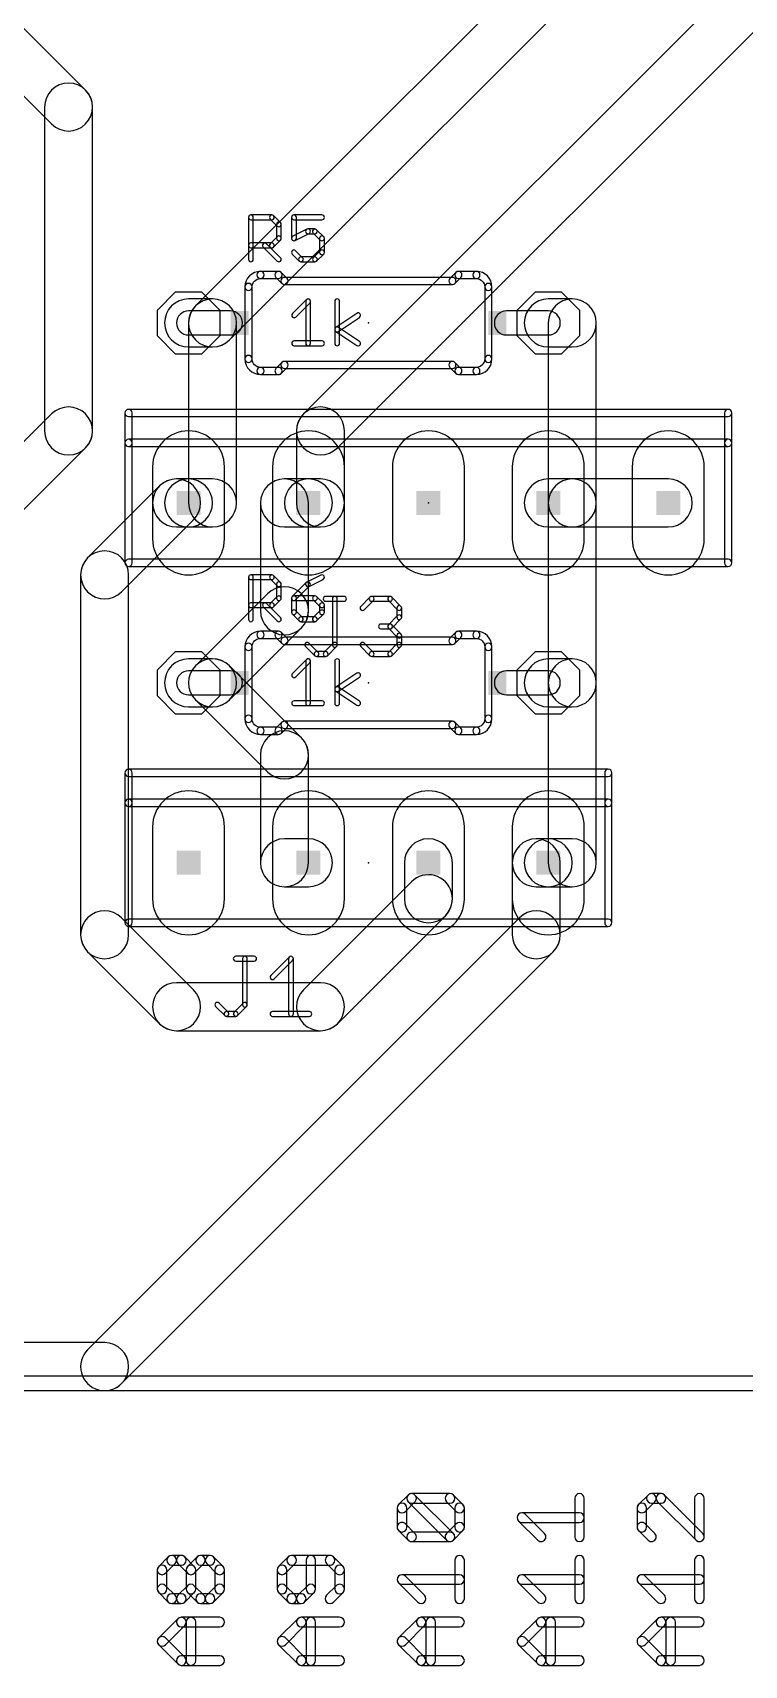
# Model space of a CAD drawing. Extents: x -5 to 106, y -6 to 80.
# Drawn here: x 71.63 to 86.7, y 24.92 to 59.49 of the extents above; entities that cross this region are included whole.
import ezdxf

# ---------------------------------------------------------------- set-up
doc = ezdxf.new("R2010")
doc.units = 0
for name, color, linetype in [('16', 174, 'CONTINUOUS'), ('17', 94, 'CONTINUOUS'), ('21', 250, 'CONTINUOUS'), ('23', 178, 'CONTINUOUS'), ('25', 250, 'CONTINUOUS'), ('27', 250, 'CONTINUOUS'), ('51', 250, 'CONTINUOUS')]:
    doc.layers.add(name, color=color, linetype=linetype)

# ---------------------------------------------------------------- blocks, each defined once
blk = doc.blocks.new('RECT')
blk.add_solid([(-0.5, -0.5), (0.5, -0.5), (-0.5, 0.5), (0.5, 0.5)])
blk = doc.blocks.new('LONGP100')
blk.add_lwpolyline([(-0.5, -0.5), (0.5, -0.5, 1), (0.5, 0.5), (-0.5, 0.5, 1)], format="xyb", close=True)
blk = doc.blocks.new('OCTAGONP')
blk.add_lwpolyline([(-0.5, -0.2071), (-0.5, 0.2071), (-0.2071, 0.5), (0.2071, 0.5), (0.5, 0.2071), (0.5, -0.2071), (0.2071, -0.5), (-0.2071, -0.5)], close=True)

msp = doc.modelspace()

# ---------------------------------------------------------------- linework, layer by layer
at = {"layer": '16'}
for points in [[(72.7492, 58.2712), (60.5572, 70.4632, 1), (59.8388, 69.7448), (72.0308, 57.5528, 1)], [(75.7972, 52.9808), (84.9412, 62.1248, 1), (84.2228, 62.8432), (75.0788, 53.6992, 1)], [(78.0832, 50.6948), (87.9892, 60.6008, 1), (87.2708, 61.3192), (77.3648, 51.4132, 1)], [(72.898, 51.054), (72.898, 57.912, 1), (71.882, 57.912), (71.882, 51.054, 1)], [(75.438, 53.848), (74.93, 53.848, 1), (74.93, 52.832), (75.438, 52.832, 1)], [(75.946, 49.53), (75.946, 53.34, 1), (74.93, 53.34), (74.93, 49.53, 1)], [(83.058, 53.848), (82.55, 53.848, 1), (82.55, 52.832), (83.058, 52.832, 1)], [(83.566, 49.53), (83.566, 53.34, 1), (82.55, 53.34), (82.55, 49.53, 1)], [(62.8432, 40.7888), (72.7492, 50.6948, 1), (72.0308, 51.4132), (62.1248, 41.5072, 1)], [(78.232, 49.53), (78.232, 51.054, 1), (77.216, 51.054), (77.216, 49.53, 1)], [(74.3168, 49.8892), (72.7928, 48.3652, 1), (73.5112, 47.6468), (75.0352, 49.1708, 1)], [(74.676, 49.022), (74.93, 49.022, 1), (74.93, 50.038), (74.676, 50.038, 1)], [(75.438, 50.038), (74.93, 50.038, 1), (74.93, 49.022), (75.438, 49.022, 1)], [(76.454, 49.53), (76.454, 47.244, 1), (77.47, 47.244), (77.47, 49.53, 1)], [(76.962, 49.022), (77.47, 49.022, 1), (77.47, 50.038), (76.962, 50.038, 1)], [(77.724, 50.038), (77.47, 50.038, 1), (77.47, 49.022), (77.724, 49.022, 1)], [(83.058, 50.038), (82.55, 50.038, 1), (82.55, 49.022), (83.058, 49.022, 1)], [(82.55, 49.53), (82.55, 45.72, 1), (83.566, 45.72), (83.566, 49.53, 1)], [(83.058, 49.022), (85.09, 49.022, 1), (85.09, 50.038), (83.058, 50.038, 1)], [(72.644, 48.006), (72.644, 40.386, 1), (73.66, 40.386), (73.66, 48.006, 1)], [(76.6028, 47.6032), (75.0788, 46.0792, 1), (75.7972, 45.3608), (77.3212, 46.8848, 1)], [(75.438, 46.228), (74.93, 46.228, 1), (74.93, 45.212), (75.438, 45.212, 1)], [(75.0788, 45.3608), (76.6028, 43.8368, 1), (77.3212, 44.5552), (75.7972, 46.0792, 1)], [(83.058, 46.228), (82.55, 46.228, 1), (82.55, 45.212), (83.058, 45.212, 1)], [(82.55, 45.72), (82.55, 41.91, 1), (83.566, 41.91), (83.566, 45.72, 1)], [(76.454, 44.196), (76.454, 41.91, 1), (77.47, 41.91), (77.47, 44.196, 1)], [(76.962, 41.402), (77.47, 41.402, 1), (77.47, 42.418), (76.962, 42.418, 1)], [(80.518, 41.148), (80.518, 41.91, 1), (79.502, 41.91), (79.502, 41.148, 1)], [(82.804, 40.386), (82.804, 41.91, 1), (81.788, 41.91), (81.788, 40.386, 1)], [(82.296, 41.402), (82.55, 41.402, 1), (82.55, 42.418), (82.296, 42.418, 1)], [(83.058, 42.418), (82.55, 42.418, 1), (82.55, 41.402), (83.058, 41.402, 1)], [(78.0832, 38.5028), (80.3692, 40.7888, 1), (79.6508, 41.5072), (77.3648, 39.2212, 1)], [(73.5112, 30.8828), (82.6552, 40.0268, 1), (81.9368, 40.7452), (72.7928, 31.6012, 1)], [(72.7928, 40.0268), (74.3168, 38.5028, 1), (75.0352, 39.2212), (73.5112, 40.7452, 1)], [(74.676, 38.354), (77.724, 38.354, 1), (77.724, 39.37), (74.676, 39.37, 1)], [(57.15, 30.734), (73.152, 30.734, 1), (73.152, 31.75), (57.15, 31.75, 1)]]:
    msp.add_lwpolyline(points, format="xyb", close=True, dxfattribs=at)
at = {"layer": '21'}
for points in [[(76.454, 54.2798, 1), (76.454, 54.4322, 0.4142), (76.1238, 54.102, 1), (76.2762, 54.102, -0.4142)], [(76.454, 54.2798), (76.835, 54.2798, 1), (76.835, 54.4322), (76.454, 54.4322, 1)], [(77.0159, 54.2829), (76.8889, 54.4099, 1), (76.7811, 54.3021), (76.9081, 54.1751, 1)], [(80.518, 54.3052), (76.962, 54.3052, 1), (76.962, 54.1528), (80.518, 54.1528, 1)], [(80.5719, 54.1751), (80.6989, 54.3021, 1), (80.5911, 54.4099), (80.4641, 54.2829, 1)], [(81.026, 54.4322), (80.645, 54.4322, 1), (80.645, 54.2798), (81.026, 54.2798, 1)], [(81.2038, 54.102, 1), (81.3562, 54.102, 0.4142), (81.026, 54.4322, 1), (81.026, 54.2798, -0.4142)], [(76.2762, 52.578), (76.2762, 54.102, 1), (76.1238, 54.102), (76.1238, 52.578, 1)], [(81.3562, 52.578), (81.3562, 54.102, 1), (81.2038, 54.102), (81.2038, 52.578, 1)], [(76.2762, 52.578, 1), (76.1238, 52.578, 0.4142), (76.454, 52.2478, 1), (76.454, 52.4002, -0.4142)], [(81.026, 52.4002, 1), (81.026, 52.2478, 0.4142), (81.3562, 52.578, 1), (81.2038, 52.578, -0.4142)], [(76.454, 52.2478), (76.835, 52.2478, 1), (76.835, 52.4002), (76.454, 52.4002, 1)], [(76.9081, 52.5049), (76.7811, 52.3779, 1), (76.8889, 52.2701), (77.0159, 52.3971, 1)], [(80.518, 52.5272), (76.962, 52.5272, 1), (76.962, 52.3748), (80.518, 52.3748, 1)], [(80.4641, 52.3971), (80.5911, 52.2701, 1), (80.6989, 52.3779), (80.5719, 52.5049, 1)], [(81.026, 52.4002), (80.645, 52.4002, 1), (80.645, 52.2478), (81.026, 52.2478, 1)], [(73.7362, 50.8), (73.7362, 51.435, 1), (73.5838, 51.435), (73.5838, 50.8, 1)], [(86.36, 51.5112), (73.66, 51.5112, 1), (73.66, 51.3588), (86.36, 51.3588, 1)], [(86.2838, 51.435), (86.2838, 50.8, 1), (86.4362, 50.8), (86.4362, 51.435, 1)], [(73.7362, 48.26), (73.7362, 50.8, 1), (73.5838, 50.8), (73.5838, 48.26, 1)], [(86.36, 50.8762), (73.66, 50.8762, 1), (73.66, 50.7238), (86.36, 50.7238, 1)], [(86.2838, 50.8), (86.2838, 48.26, 1), (86.4362, 48.26), (86.4362, 50.8, 1)], [(73.66, 48.1838), (86.36, 48.1838, 1), (86.36, 48.3362), (73.66, 48.3362, 1)], [(76.454, 46.6598, 1), (76.454, 46.8122, 0.4142), (76.1238, 46.482, 1), (76.2762, 46.482, -0.4142)], [(76.454, 46.6598), (76.835, 46.6598, 1), (76.835, 46.8122), (76.454, 46.8122, 1)], [(77.0159, 46.6629), (76.8889, 46.7899, 1), (76.7811, 46.6821), (76.9081, 46.5551, 1)], [(80.518, 46.6852), (76.962, 46.6852, 1), (76.962, 46.5328), (80.518, 46.5328, 1)], [(80.5719, 46.5551), (80.6989, 46.6821, 1), (80.5911, 46.7899), (80.4641, 46.6629, 1)], [(81.026, 46.8122), (80.645, 46.8122, 1), (80.645, 46.6598), (81.026, 46.6598, 1)], [(81.2038, 46.482, 1), (81.3562, 46.482, 0.4142), (81.026, 46.8122, 1), (81.026, 46.6598, -0.4142)], [(76.2762, 44.958), (76.2762, 46.482, 1), (76.1238, 46.482), (76.1238, 44.958, 1)], [(81.3562, 44.958), (81.3562, 46.482, 1), (81.2038, 46.482), (81.2038, 44.958, 1)], [(76.2762, 44.958, 1), (76.1238, 44.958, 0.4142), (76.454, 44.6278, 1), (76.454, 44.7802, -0.4142)], [(81.026, 44.7802, 1), (81.026, 44.6278, 0.4142), (81.3562, 44.958, 1), (81.2038, 44.958, -0.4142)], [(76.454, 44.6278), (76.835, 44.6278, 1), (76.835, 44.7802), (76.454, 44.7802, 1)], [(76.9081, 44.8849), (76.7811, 44.7579, 1), (76.8889, 44.6501), (77.0159, 44.7771, 1)], [(80.518, 44.9072), (76.962, 44.9072, 1), (76.962, 44.7548), (80.518, 44.7548, 1)], [(80.4641, 44.7771), (80.5911, 44.6501, 1), (80.6989, 44.7579), (80.5719, 44.8849, 1)], [(81.026, 44.7802), (80.645, 44.7802, 1), (80.645, 44.6278), (81.026, 44.6278, 1)], [(73.7362, 43.18), (73.7362, 43.815, 1), (73.5838, 43.815), (73.5838, 43.18, 1)], [(83.82, 43.8912), (73.66, 43.8912, 1), (73.66, 43.7388), (83.82, 43.7388, 1)], [(83.7438, 43.815), (83.7438, 43.18, 1), (83.8962, 43.18), (83.8962, 43.815, 1)], [(73.7362, 40.64), (73.7362, 43.18, 1), (73.5838, 43.18), (73.5838, 40.64, 1)], [(83.82, 43.2562), (73.66, 43.2562, 1), (73.66, 43.1038), (83.82, 43.1038, 1)], [(83.7438, 43.18), (83.7438, 40.64, 1), (83.8962, 40.64), (83.8962, 43.18, 1)], [(73.66, 40.5638), (83.82, 40.5638, 1), (83.82, 40.7162), (73.66, 40.7162, 1)], [(87.503, 31.0388), (51.181, 31.0388, 1), (51.181, 30.734), (87.503, 30.734, 1)], [(79.522, 28.1767), (79.7254, 28.3801, 1), (79.5817, 28.5238), (79.3783, 28.3204, 1)], [(79.5518, 27.8418), (79.5518, 28.2486, 1), (79.3486, 28.2486), (79.3486, 27.8418, 1)], [(80.5389, 27.7103), (79.7254, 28.5238, 1), (79.5817, 28.3801), (80.3952, 27.5666, 1)], [(79.6535, 28.3503), (80.467, 28.3503, 1), (80.467, 28.5535), (79.6535, 28.5535, 1)], [(80.3952, 28.3801), (80.5986, 28.1767, 1), (80.7422, 28.3204), (80.5389, 28.5238, 1)], [(80.5688, 28.2486), (80.5688, 27.8418, 1), (80.772, 27.8418), (80.772, 28.2486, 1)], [(83.312, 27.6385), (83.312, 28.4519, 1), (83.1088, 28.4519), (83.1088, 27.6385, 1)], [(84.6617, 28.5238), (84.4583, 28.3204, 1), (84.602, 28.1767), (84.8054, 28.3801, 1)], [(84.4286, 28.2486), (84.4286, 27.8418, 1), (84.6318, 27.8418), (84.6318, 28.2486, 1)], [(84.9369, 28.5535), (84.7335, 28.5535, 1), (84.7335, 28.3503), (84.9369, 28.3503, 1)], [(85.8222, 27.7103), (85.0087, 28.5238, 1), (84.8651, 28.3801), (85.6786, 27.5666, 1)], [(85.6488, 28.4519), (85.6488, 27.6385, 1), (85.852, 27.6385), (85.852, 28.4519, 1)], [(82.4687, 27.7103), (82.062, 28.117, 1), (81.9183, 27.9734), (82.3251, 27.5666, 1)], [(81.9902, 27.9436), (83.2104, 27.9436, 1), (83.2104, 28.1468), (81.9902, 28.1468, 1)], [(79.7254, 27.7103), (79.522, 27.9137, 1), (79.3783, 27.77), (79.5817, 27.5666, 1)], [(80.467, 27.7401), (79.6535, 27.7401, 1), (79.6535, 27.5369), (80.467, 27.5369, 1)], [(80.5986, 27.9137), (80.3952, 27.7103, 1), (80.5389, 27.5666), (80.7422, 27.77, 1)], [(84.4583, 27.77), (84.6617, 27.5666, 1), (84.8054, 27.7103), (84.602, 27.9137, 1)], [(74.442, 26.867), (74.6454, 27.0704, 1), (74.5017, 27.2141), (74.2983, 27.0107, 1)], [(74.4718, 26.5321), (74.4718, 26.9388, 1), (74.2686, 26.9388), (74.2686, 26.5321, 1)], [(74.5735, 27.0406), (74.7769, 27.0406, 1), (74.7769, 27.2438), (74.5735, 27.2438, 1)], [(74.7051, 27.0704), (74.9084, 26.867, 1), (75.0521, 27.0107), (74.8487, 27.2141, 1)], [(75.0521, 26.867), (75.2555, 27.0704, 1), (75.1118, 27.2141), (74.9084, 27.0107, 1)], [(75.0819, 26.5321), (75.0819, 26.9388, 1), (74.8787, 26.9388), (74.8787, 26.5321, 1)], [(75.1837, 27.0406), (75.387, 27.0406, 1), (75.387, 27.2438), (75.1837, 27.2438, 1)], [(75.3152, 27.0704), (75.5186, 26.867, 1), (75.6622, 27.0107), (75.4589, 27.2141, 1)], [(75.4888, 26.9388), (75.4888, 26.5321, 1), (75.692, 26.5321), (75.692, 26.9388, 1)], [(77.0417, 27.2141), (76.8383, 27.0107, 1), (76.982, 26.867), (77.1854, 27.0704, 1)], [(76.8086, 26.9388), (76.8086, 26.5321, 1), (77.0118, 26.5321), (77.0118, 26.9388, 1)], [(77.927, 27.2438), (77.1135, 27.2438, 1), (77.1135, 27.0406), (77.927, 27.0406, 1)], [(77.6219, 26.5321), (77.6219, 27.1422, 1), (77.4187, 27.1422), (77.4187, 26.5321, 1)], [(78.2022, 27.0107), (77.9989, 27.2141, 1), (77.8552, 27.0704), (78.0586, 26.867, 1)], [(78.232, 26.5321), (78.232, 26.9388, 1), (78.0288, 26.9388), (78.0288, 26.5321, 1)], [(80.772, 26.3287), (80.772, 27.1422, 1), (80.5688, 27.1422), (80.5688, 26.3287, 1)], [(83.312, 26.3287), (83.312, 27.1422, 1), (83.1088, 27.1422), (83.1088, 26.3287, 1)], [(85.852, 26.3287), (85.852, 27.1422, 1), (85.6488, 27.1422), (85.6488, 26.3287, 1)], [(74.6454, 26.4006), (74.442, 26.6039, 1), (74.2983, 26.4603), (74.5017, 26.2569, 1)], [(74.9084, 26.6039), (74.7051, 26.4006, 1), (74.8487, 26.2569), (75.0521, 26.4603, 1)], [(75.2555, 26.4006), (75.0521, 26.6039, 1), (74.9084, 26.4603), (75.1118, 26.2569, 1)], [(75.5186, 26.6039), (75.3152, 26.4006, 1), (75.4589, 26.2569), (75.6622, 26.4603, 1)], [(76.8383, 26.4603), (77.0417, 26.2569, 1), (77.1854, 26.4006), (76.982, 26.6039, 1)], [(77.3887, 26.2569), (77.5921, 26.4603, 1), (77.4484, 26.6039), (77.2451, 26.4006, 1)], [(77.9989, 26.2569), (78.2022, 26.4603, 1), (78.0586, 26.6039), (77.8552, 26.4006, 1)], [(79.9287, 26.4006), (79.522, 26.8073, 1), (79.3783, 26.6636), (79.7851, 26.2569, 1)], [(79.4502, 26.6339), (80.6704, 26.6339, 1), (80.6704, 26.8371), (79.4502, 26.8371, 1)], [(82.4687, 26.4006), (82.062, 26.8073, 1), (81.9183, 26.6636), (82.3251, 26.2569, 1)], [(81.9902, 26.6339), (83.2104, 26.6339, 1), (83.2104, 26.8371), (81.9902, 26.8371, 1)], [(85.0087, 26.4006), (84.602, 26.8073, 1), (84.4583, 26.6636), (84.8651, 26.2569, 1)], [(84.5302, 26.6339), (85.7504, 26.6339, 1), (85.7504, 26.8371), (84.5302, 26.8371, 1)], [(74.7769, 26.4303), (74.5735, 26.4303, 1), (74.5735, 26.2271), (74.7769, 26.2271, 1)], [(75.387, 26.4303), (75.1837, 26.4303, 1), (75.1837, 26.2271), (75.387, 26.2271, 1)], [(77.1135, 26.2271), (77.3169, 26.2271, 1), (77.3169, 26.4303), (77.1135, 26.4303, 1)], [(74.442, 25.3539), (74.8487, 25.7607, 1), (74.7051, 25.9043), (74.2983, 25.4976, 1)], [(74.7769, 25.7309), (75.5904, 25.7309, 1), (75.5904, 25.9341), (74.7769, 25.9341, 1)], [(75.0819, 25.019), (75.0819, 25.8325, 1), (74.8787, 25.8325), (74.8787, 25.019, 1)], [(76.982, 25.3539), (77.3887, 25.7607, 1), (77.2451, 25.9043), (76.8383, 25.4976, 1)], [(77.3169, 25.7309), (78.1304, 25.7309, 1), (78.1304, 25.9341), (77.3169, 25.9341, 1)], [(77.6219, 25.019), (77.6219, 25.8325, 1), (77.4187, 25.8325), (77.4187, 25.019, 1)], [(79.522, 25.3539), (79.9287, 25.7607, 1), (79.7851, 25.9043), (79.3783, 25.4976, 1)], [(79.8569, 25.7309), (80.6704, 25.7309, 1), (80.6704, 25.9341), (79.8569, 25.9341, 1)], [(80.1619, 25.019), (80.1619, 25.8325, 1), (79.9587, 25.8325), (79.9587, 25.019, 1)], [(82.062, 25.3539), (82.4687, 25.7607, 1), (82.3251, 25.9043), (81.9183, 25.4976, 1)], [(82.3969, 25.7309), (83.2104, 25.7309, 1), (83.2104, 25.9341), (82.3969, 25.9341, 1)], [(82.7019, 25.019), (82.7019, 25.8325, 1), (82.4987, 25.8325), (82.4987, 25.019, 1)], [(84.602, 25.3539), (85.0087, 25.7607, 1), (84.8651, 25.9043), (84.4583, 25.4976, 1)], [(84.9369, 25.7309), (85.7504, 25.7309, 1), (85.7504, 25.9341), (84.9369, 25.9341, 1)], [(85.2419, 25.019), (85.2419, 25.8325, 1), (85.0387, 25.8325), (85.0387, 25.019, 1)], [(74.8487, 25.0908), (74.442, 25.4976, 1), (74.2983, 25.3539), (74.7051, 24.9472, 1)], [(77.3887, 25.0908), (76.982, 25.4976, 1), (76.8383, 25.3539), (77.2451, 24.9472, 1)], [(79.9287, 25.0908), (79.522, 25.4976, 1), (79.3783, 25.3539), (79.7851, 24.9472, 1)], [(82.4687, 25.0908), (82.062, 25.4976, 1), (81.9183, 25.3539), (82.3251, 24.9472, 1)], [(85.0087, 25.0908), (84.602, 25.4976, 1), (84.4583, 25.3539), (84.8651, 24.9472, 1)], [(75.5904, 25.1206), (74.7769, 25.1206, 1), (74.7769, 24.9174), (75.5904, 24.9174, 1)], [(78.1304, 25.1206), (77.3169, 25.1206, 1), (77.3169, 24.9174), (78.1304, 24.9174, 1)], [(80.6704, 25.1206), (79.8569, 25.1206, 1), (79.8569, 24.9174), (80.6704, 24.9174, 1)], [(83.2104, 25.1206), (82.3969, 25.1206, 1), (82.3969, 24.9174), (83.2104, 24.9174, 1)], [(85.7504, 25.1206), (84.9369, 25.1206, 1), (84.9369, 24.9174), (85.7504, 24.9174, 1)]]:
    msp.add_lwpolyline(points, format="xyb", close=True, dxfattribs=at)
at = {"layer": '23'}
for p in [(78.74, 53.34), (80.01, 49.53), (78.74, 45.72), (78.74, 41.91)]:
    msp.add_point(p, dxfattribs=at)
at = {"layer": '25'}
for points in [[(76.3016, 54.6862), (76.3016, 55.576, 1), (76.2, 55.576), (76.2, 54.6862, 1)], [(76.2508, 55.5252), (76.6957, 55.5252, 1), (76.6957, 55.6268), (76.2508, 55.6268, 1)], [(76.6598, 55.54), (76.8081, 55.3917, 1), (76.8799, 55.4636), (76.7316, 55.6119, 1)], [(76.7932, 55.4277), (76.7932, 55.1311, 1), (76.8948, 55.1311), (76.8948, 55.4277, 1)], [(77.7561, 55.6268), (77.1629, 55.6268, 1), (77.1629, 55.5252), (77.7561, 55.5252, 1)], [(77.1121, 55.576), (77.1121, 55.1311, 1), (77.2137, 55.1311), (77.2137, 55.576, 1)], [(77.1856, 55.0856), (77.4822, 55.2339, 1), (77.4368, 55.3248), (77.1402, 55.1765, 1)], [(77.4595, 55.2286), (77.6078, 55.2286, 1), (77.6078, 55.3302), (77.4595, 55.3302, 1)], [(77.5719, 55.2435), (77.7202, 55.0952, 1), (77.792, 55.167), (77.6437, 55.3153, 1)], [(76.6957, 55.0336), (76.2508, 55.0336, 1), (76.2508, 54.932), (76.6957, 54.932, 1)], [(76.5115, 54.9469), (76.8081, 54.6503, 1), (76.8799, 54.7221), (76.5833, 55.0187, 1)], [(76.8081, 55.167), (76.6598, 55.0187, 1), (76.7316, 54.9469), (76.8799, 55.0952, 1)], [(77.7053, 55.1311), (77.7053, 54.8345, 1), (77.8069, 54.8345), (77.8069, 55.1311, 1)], [(77.3471, 54.7221), (77.1989, 54.8704, 1), (77.127, 54.7986), (77.2753, 54.6503, 1)], [(77.6078, 54.737), (77.3112, 54.737, 1), (77.3112, 54.6354), (77.6078, 54.6354, 1)], [(77.7202, 54.8704), (77.5719, 54.7221, 1), (77.6437, 54.6503), (77.792, 54.7986, 1)], [(76.3016, 47.0662), (76.3016, 47.956, 1), (76.2, 47.956), (76.2, 47.0662, 1)], [(76.2508, 47.9052), (76.6957, 47.9052, 1), (76.6957, 48.0068), (76.2508, 48.0068, 1)], [(76.6598, 47.92), (76.8081, 47.7717, 1), (76.8799, 47.8436), (76.7316, 47.9919, 1)], [(76.7932, 47.8077), (76.7932, 47.5111, 1), (76.8948, 47.5111), (76.8948, 47.8077, 1)], [(77.4236, 47.8436), (77.127, 47.547, 1), (77.1989, 47.4752), (77.4954, 47.7717, 1)], [(77.7334, 48.0014), (77.4368, 47.8531, 1), (77.4822, 47.7622), (77.7788, 47.9105, 1)], [(76.6957, 47.4136), (76.2508, 47.4136, 1), (76.2508, 47.312), (76.6957, 47.312, 1)], [(76.5115, 47.3269), (76.8081, 47.0303, 1), (76.8799, 47.1021), (76.5833, 47.3987, 1)], [(76.8081, 47.547), (76.6598, 47.3987, 1), (76.7316, 47.3269), (76.8799, 47.4752, 1)], [(77.1121, 47.5111), (77.1121, 47.2145, 1), (77.2137, 47.2145), (77.2137, 47.5111, 1)], [(77.6078, 47.5619), (77.1629, 47.5619, 1), (77.1629, 47.4603), (77.6078, 47.4603, 1)], [(77.792, 47.3987), (77.6437, 47.547, 1), (77.5719, 47.4752), (77.7202, 47.3269, 1)], [(77.8069, 47.2145), (77.8069, 47.3628, 1), (77.7053, 47.3628), (77.7053, 47.2145, 1)], [(77.8344, 47.4482), (78.2242, 47.4482, 1), (78.2242, 47.5498), (77.8344, 47.5498, 1)], [(78.0801, 46.5245), (78.0801, 47.499, 1), (77.9785, 47.499), (77.9785, 46.5245, 1)], [(78.6499, 47.2682), (78.8448, 47.4631, 1), (78.773, 47.5349), (78.5781, 47.34, 1)], [(78.8089, 47.4482), (79.1987, 47.4482, 1), (79.1987, 47.5498), (78.8089, 47.5498, 1)], [(79.1628, 47.4631), (79.3577, 47.2682, 1), (79.4295, 47.34), (79.2346, 47.5349, 1)], [(77.127, 47.1786), (77.2753, 47.0303, 1), (77.3471, 47.1021), (77.1989, 47.2504, 1)], [(77.3112, 47.0154), (77.6078, 47.0154, 1), (77.6078, 47.117), (77.3112, 47.117, 1)], [(77.6437, 47.0303), (77.792, 47.1786, 1), (77.7202, 47.2504), (77.5719, 47.1021, 1)], [(79.3577, 47.1451), (79.1628, 46.9502, 1), (79.2346, 46.8784), (79.4295, 47.0733, 1)], [(79.3428, 47.3041), (79.3428, 47.1092, 1), (79.4444, 47.1092), (79.4444, 47.3041, 1)], [(79.1987, 46.9651), (79.0038, 46.9651, 1), (79.0038, 46.8635), (79.1987, 46.8635, 1)], [(79.1628, 46.8784), (79.3577, 46.6835, 1), (79.4295, 46.7553), (79.2346, 46.9502, 1)], [(79.3428, 46.7194), (79.3428, 46.5245, 1), (79.4444, 46.5245), (79.4444, 46.7194, 1)], [(77.4087, 46.4886), (77.6036, 46.2937, 1), (77.6754, 46.3655), (77.4805, 46.5604, 1)], [(77.6395, 46.2788), (77.8344, 46.2788, 1), (77.8344, 46.3804), (77.6395, 46.3804, 1)], [(77.8703, 46.2937), (78.0652, 46.4886, 1), (77.9934, 46.5604), (77.7985, 46.3655, 1)], [(78.8448, 46.3655), (78.6499, 46.5604, 1), (78.5781, 46.4886), (78.773, 46.2937, 1)], [(79.1987, 46.3804), (78.8089, 46.3804, 1), (78.8089, 46.2788), (79.1987, 46.2788, 1)], [(79.3577, 46.5604), (79.1628, 46.3655, 1), (79.2346, 46.2937), (79.4295, 46.4886, 1)], [(75.9294, 39.8282), (76.3192, 39.8282, 1), (76.3192, 39.9298), (75.9294, 39.9298, 1)], [(76.1751, 38.9045), (76.1751, 39.879, 1), (76.0735, 39.879), (76.0735, 38.9045, 1)], [(76.7449, 39.4533), (77.1347, 39.8431, 1), (77.0629, 39.9149), (76.6731, 39.5251, 1)], [(77.048, 39.879), (77.048, 38.7096, 1), (77.1496, 38.7096), (77.1496, 39.879, 1)], [(75.5037, 38.8686), (75.6986, 38.6737, 1), (75.7704, 38.7455), (75.5755, 38.9404, 1)], [(75.7345, 38.6588), (75.9294, 38.6588, 1), (75.9294, 38.7604), (75.7345, 38.7604, 1)], [(75.9653, 38.6737), (76.1602, 38.8686, 1), (76.0884, 38.9404), (75.8935, 38.7455, 1)], [(76.709, 38.6588), (77.4886, 38.6588, 1), (77.4886, 38.7604), (76.709, 38.7604, 1)]]:
    msp.add_lwpolyline(points, format="xyb", close=True, dxfattribs=at)
at = {"layer": '27'}
for points in [[(77.2011, 53.4655), (77.4977, 53.762, 1), (77.4259, 53.8339), (77.1293, 53.5373, 1)], [(77.411, 53.798), (77.411, 52.9082, 1), (77.5126, 52.9082), (77.5126, 53.798, 1)], [(78.1281, 52.9082), (78.1281, 53.798, 1), (78.0265, 53.798), (78.0265, 52.9082, 1)], [(78.1055, 53.1625), (78.5504, 53.4591, 1), (78.494, 53.5436), (78.0492, 53.2471, 1)], [(78.5504, 52.9505), (78.1055, 53.2471, 1), (78.0492, 53.1625), (78.494, 52.8659, 1)], [(77.1652, 52.8574), (77.7584, 52.8574, 1), (77.7584, 52.959), (77.1652, 52.959, 1)], [(77.2011, 45.8455), (77.4977, 46.142, 1), (77.4259, 46.2139), (77.1293, 45.9173, 1)], [(77.411, 46.178), (77.411, 45.2882, 1), (77.5126, 45.2882), (77.5126, 46.178, 1)], [(78.1281, 45.2882), (78.1281, 46.178, 1), (78.0265, 46.178), (78.0265, 45.2882, 1)], [(78.1055, 45.5425), (78.5504, 45.8391, 1), (78.494, 45.9236), (78.0492, 45.6271, 1)], [(78.5504, 45.3305), (78.1055, 45.6271, 1), (78.0492, 45.5425), (78.494, 45.2459, 1)], [(77.1652, 45.2374), (77.7584, 45.2374, 1), (77.7584, 45.339), (77.1652, 45.339, 1)]]:
    msp.add_lwpolyline(points, format="xyb", close=True, dxfattribs=at)
at = {"layer": '51'}
for points in [[(74.93, 53.086), (75.819, 53.086, 1), (75.819, 53.594), (74.93, 53.594, 1)], [(82.55, 53.594), (81.661, 53.594, 1), (81.661, 53.086), (82.55, 53.086, 1)], [(74.93, 45.466), (75.819, 45.466, 1), (75.819, 45.974), (74.93, 45.974, 1)], [(82.55, 45.974), (81.661, 45.974, 1), (81.661, 45.466), (82.55, 45.466, 1)]]:
    msp.add_lwpolyline(points, format="xyb", close=True, dxfattribs=at)

# ---------------------------------------------------------------- block references
at = {"layer": '17', "xscale": 1.3208, "yscale": 1.3208}
for p in [(74.93, 53.34), (74.93, 53.34), (82.55, 53.34), (82.55, 53.34), (74.93, 45.72), (74.93, 45.72), (82.55, 45.72), (82.55, 45.72)]:
    msp.add_blockref('OCTAGONP', p, dxfattribs=at)
at = {"layer": '17', "xscale": 1.524, "yscale": 1.524}
for p, rotation in [((74.93, 49.53), 90), ((74.93, 49.53), 90), ((77.47, 49.53), 90), ((77.47, 49.53), 90), ((80.01, 49.53), 90), ((80.01, 49.53), 90), ((82.55, 49.53), 90), ((82.55, 49.53), 90), ((85.09, 49.53), 90), ((85.09, 49.53), 90), ((74.93, 41.91), 270), ((74.93, 41.91), 270), ((77.47, 41.91), 270), ((77.47, 41.91), 270), ((80.01, 41.91), 270), ((80.01, 41.91), 270), ((82.55, 41.91), 270), ((82.55, 41.91), 270)]:
    msp.add_blockref('LONGP100', p, dxfattribs=dict(at, rotation=rotation))
at = {"layer": '21', "yscale": 0.508}
for p, xscale in [((76.0095, 53.34), 0.381), ((81.4705, 53.34), 0.381), ((74.93, 49.53), 0.508), ((77.47, 49.53), 0.508), ((80.01, 49.53), 0.508), ((82.55, 49.53), 0.508), ((85.09, 49.53), 0.508), ((76.0095, 45.72), 0.381), ((81.4705, 45.72), 0.381), ((74.93, 41.91), 0.508), ((77.47, 41.91), 0.508), ((80.01, 41.91), 0.508), ((82.55, 41.91), 0.508)]:
    msp.add_blockref('RECT', p, dxfattribs=dict(at, xscale=xscale))

doc.saveas('drawing.dxf')
